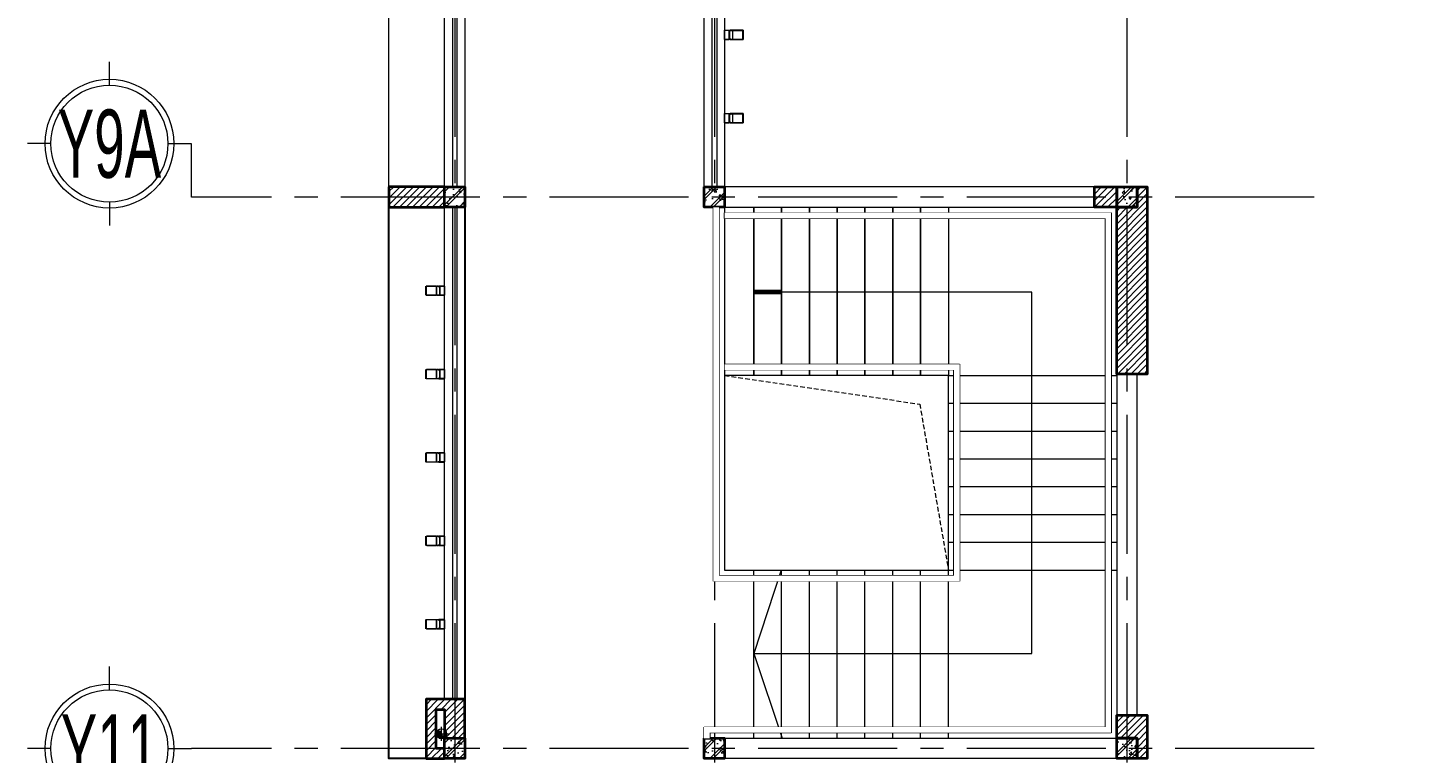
# Model space of a CAD drawing. Header units: millimetres. Extents: x 18326 to 214271, y -298828 to -198730.
# Drawn here: x 67938 to 82760, y -256385 to -248550 of the extents above; entities that cross this region are included whole.
import ezdxf
from ezdxf.enums import TextEntityAlignment as Align

# ---------------------------------------------------------------- set-up
doc = ezdxf.new("R2010")
doc.units = ezdxf.units.MM
doc.header["$LTSCALE"] = 20
doc.header["$MEASUREMENT"] = 0
for name, pattern in [('CENTER2', [1.125, 0.75, -0.125, 0.125, -0.125]), ('xref LC GK$0$CENTER2', [1.125, 0.75, -0.125, 0.125, -0.125]), ('xref_mb.A3$0$HIDDEN', [0.375, 0.25, -0.125])]:
    doc.linetypes.add(name, pattern=pattern)
doc.layers.get('0').update_dxf_attribs({"lineweight": 0})
doc.layers.get('Defpoints').update_dxf_attribs({"color": 1, "lineweight": 25})
for name, color, linetype, lineweight in [('KV-Cay xanh', 78, 'Continuous', 5), ('KV-Ky hieu', 30, 'Continuous', 0), ('KV-Net thay 1', 9, 'Continuous', 20), ('KV-Net thay 2', 8, 'Continuous', 13), ('KV-Net truc', 251, 'CENTER2', 9), ('KV-Text', 7, 'Continuous', 25), ('xref LC GK$0$KV-Net truc', 251, 'xref LC GK$0$CENTER2', 9), ('xref_mb.A3$0$1', 1, 'Continuous', 25), ('xref_mb.A3$0$KV-Cat be tong', 6, 'Continuous', 35), ('xref_mb.A3$0$KV-Cat tuong', 4, 'Continuous', 35), ('xref_mb.A3$0$KV-Cat vat lieu', 11, 'Continuous', 20), ('xref_mb.A3$0$KV-Ghi chu', 26, 'Continuous', 9), ('xref_mb.A3$0$KV-Hatch', 179, 'Continuous', 5), ('xref_mb.A3$0$KV-Ky hieu', 30, 'Continuous', 0), ('xref_mb.A3$0$KV-Net khuat', 165, 'xref_mb.A3$0$HIDDEN', 9), ('xref_mb.A3$0$KV-Net manh', 25, 'Continuous', 5), ('xref_mb.A3$0$KV-Net thay 1', 9, 'Continuous', 20), ('xref_mb.A3$0$KV-Net thay 2', 8, 'Continuous', 13), ('xref_mb.A3$0$KV-Thiet bi', 59, 'Continuous', 9)]:
    doc.layers.add(name, color=color, linetype=linetype, lineweight=lineweight)
doc.layers.add('xref_mb.A3$0$KV-Net thay 3', color=251, linetype='Continuous')
doc.styles.add('CHUTO', font='VnAvantH.TTF', dxfattribs={"width": 0.7})

# ---------------------------------------------------------------- blocks, each defined once
blk = doc.blocks.new('A$C06776D30')
at = {"layer": 'KV-Ky hieu', "color": 8}
for p, q in [((504.3, 864.5), (504.3, 1008.6)), ((144.1, 504.3), (0, 504.3)), ((864.5, 504.3), (1008.6, 504.3)), ((504.3, 144.1), (504.3, 0))]:
    blk.add_line(p, q, dxfattribs=at)
for radius in [396.2, 360.2]:
    blk.add_circle((504.3, 504.3), radius, dxfattribs=at)
at = {"layer": 'KV-Text', "color": 8, "style": 'CHUTO', "width": 0.6}
blk.add_attdef('GIRD', text='', height=420, dxfattribs=at).set_placement((504.3, 504.3), align=Align.MIDDLE_CENTER)
blk = doc.blocks.new('TT')
at = {"layer": 'KV-Net truc', "color": 8}
blk.add_lwpolyline([(138.76, -38.034), (138.76, -35.73)], dxfattribs=at)
at = {"layer": 'KV-Net thay 1', "color": 8}
ref = blk.add_blockref('A$C06776D30', (131.688, -39.265), dxfattribs=dict(at, xscale=0.007011206080914858, yscale=0.007011206080914858, zscale=0.007011206080914858))
ref.add_attrib('GIRD', 'Y9A', dxfattribs={"layer": 'KV-Text', "height": 2.9447, "style": 'CHUTO', "width": 0.6}).set_placement((135.224, -35.73), align=Align.MIDDLE_CENTER)
ref = blk.add_blockref('A$C06776D30', (131.688, -65.37), dxfattribs=dict(at, xscale=0.007011206080914858, yscale=0.007011206080914858, zscale=0.007011206080914858))
ref.add_attrib('GIRD', 'Y11', dxfattribs={"layer": 'KV-Text', "height": 2.9447, "style": 'CHUTO', "width": 0.6}).set_placement((135.224, -61.834), align=Align.MIDDLE_CENTER)
blk = doc.blocks.new('t3')
at = {"layer": 'KV-Net thay 2', "color": 8}
blk.add_blockref('TT', (-31.125, 165.234), dxfattribs=at)
blk = doc.blocks.new('xref LC GK$0$LC')
at = {"layer": 'xref LC GK$0$KV-Net truc', "color": 8, "ltscale": 100}
for points in [[(42200, 10100), (42200, -85479)], [(45000, 10100), (45000, -85479)], [(49450, 10100), (49450, -85479)], [(51472, -41550), (39359, -41550)], [(51472, -47500), (39359, -47500)]]:
    blk.add_lwpolyline(points, dxfattribs=at)
blk = doc.blocks.new('xref_mb.A3$0$Mat cat lam be tong')
at = {"layer": 'xref_mb.A3$0$KV-Cat vat lieu', "color": 8, "lineweight": 25, "ltscale": 1000}
blk.add_line((50, 200), (-50, 200), dxfattribs=at)
at = {"layer": 'xref_mb.A3$0$KV-Cat vat lieu', "color": 8, "lineweight": 0, "ltscale": 1000}
for p, q in [((-50, 200), (-50, 61)), ((-49, 88), (-49, 193)), ((-43, 199), (43, 199)), ((49, 193), (49, 88)), ((50, 61), (50, 200)), ((-50, 61), (-48, 61)), ((49, 88), (-49, 88)), ((-49, 68), (-49, 81)), ((-46, 67), (-49, 68)), ((-48, 61), (-48, 56)), ((-47, 56), (-46, 67)), ((-44, 83), (-44, 83)), ((-43, 87), (43, 87)), ((44, 83), (44, 83)), ((46, 69), (44, 54)), ((45, 82), (45, 82)), ((49, 69), (46, 69)), ((46, 55), (47, 67)), ((47, 68), (48, 68)), ((48, 67), (49, 61)), ((49, 81), (49, 69)), ((49, 61), (50, 61))]:
    blk.add_line(p, q, dxfattribs=at)
blk.add_lwpolyline([(50, 0), (-50, 0), (-50, 61), (-49, 61), (-48, 55, 0.937697), (-47, 55), (-46, 67, 0.302776), (-46, 68, -1.868517), (-44, 68), (-46, 53, 0.434812), (-45, 52), (46, 52, 0.809784), (47, 55), (46, 55), (47, 66, -0.936602), (48, 66), (48, 61), (50, 61)], format="xyb", close=True, dxfattribs=at)
blk.add_lwpolyline([(-49, 1), (49, 1), (49, 51), (-49, 51)], close=True, dxfattribs=at)
at = {"layer": 'xref_mb.A3$0$KV-Cat vat lieu', "color": 8, "lineweight": 0, "ltscale": 1000, "extrusion": (0, 0, -1)}
for centre, major_axis, start_param, end_param in [((-48, 193), (-0.351, -0.351), 0.785398, 2.95554), ((-46, 196), (-1.33, 1.33), 3.952132, 8.614239), ((-46, 196), (-2.38, 2.38), 3.952132, 4.526337), ((-46, 194), (-0.526, -0.526), 2.381335, 5.522928), ((-44, 196), (-0.526, -0.526), 3.90185, 7.043443), ((-43, 198), (-0.351, 0.351), -1.384744, 0.785398), ((-46, 196), (-2.38, 2.38), 1.756849, 2.331054), ((43, 198), (-0.351, 0.351), 0.785399, 2.955541), ((46, 196), (-2.38, 2.38), -0.760258, -0.186052), ((44, 196), (-0.526, -0.526), 3.952132, 7.093724), ((46, 196), (-1.33, 1.33), -0.760257, 3.90185), ((46, 194), (-0.526, -0.526), 5.472646, 8.614239), ((46, 196), (-2.38, 2.38), 3.327645, 3.90185), ((48, 193), (-0.351, 0.351), 0.186052, 2.356194), ((-48, 81), (-0.351, -0.351), 0.785398, 2.95554), ((-46, 84), (-1.33, -1.33), 5.522928, 10.185035), ((-46, 84), (-2.38, 2.38), 3.952132, 4.526337), ((-47, 56), (-0.526, 0.526), 2.426008, 5.436701), ((-46, 81), (-0.526, -0.526), 3.665191, 5.522928), ((-46, 81), (-0.526, -0.526), 2.381335, 3.665191), ((-44, 84), (-0.526, -0.526), 5.759586, 7.043442), ((-44, 84), (-0.526, -0.526), 3.90185, 5.759586), ((-43, 86), (-0.351, -0.351), 0.186052, 2.356194), ((-46, 84), (-2.38, 2.38), 1.756849, 2.331054), ((43, 86), (-0.351, 0.351), 0.785399, 2.955541), ((46, 84), (-2.38, 2.38), -0.760258, -0.186052), ((44, 84), (-0.526, 0.526), 3.665192, 5.522928), ((46, 84), (-1.33, 1.33), -0.760257, 3.90185), ((44, 84), (-0.526, 0.526), 2.381336, 3.665192), ((45, 54), (-0.701, 0.701), 1.250002, 5.5676), ((46, 81), (-0.526, -0.526), 1.047198, 2.331054), ((46, 81), (-0.526, -0.526), 5.472646, 7.330383), ((46, 84), (-2.38, -2.38), 4.898441, 5.472646), ((46, 69), (-0.21, -0.21), 0.855213, 2.356196), ((46, 55), (-0.21, -0.21), 5.962391, 7.138396), ((47, 67), (-0.351, -0.351), 0.855212, 2.356196), ((48, 81), (-0.351, -0.351), 1.756848, 3.926991), ((48, 67), (-0.351, 0.351), 0.785397, 2.297438)]:
    blk.add_ellipse(centre, major_axis=major_axis, ratio=1, start_param=start_param, end_param=end_param, dxfattribs=at)
blk = doc.blocks.new('*U290')
at = {"color": 8}
blk.add_lwpolyline([(-4530, 0), (0, 0), (0, 50), (-4530, 50)], close=True, dxfattribs=at)
blk = doc.blocks.new('*U274')
at = {"color": 8}
blk.add_lwpolyline([(-5310, 0), (0, 0), (0, 50), (-5310, 50)], close=True, dxfattribs=at)
blk = doc.blocks.new('xref_mb.A3$0$cot22x22')
at = {"layer": 'xref_mb.A3$0$KV-Hatch'}
h = blk.add_hatch(dxfattribs=at)
h.set_pattern_fill('CHAU-01', color=8, scale=30, pattern_type=2)
h.set_pattern_definition([(50, (0, 0), (215.17805, -18.82564), [22.5, -247.5]), (355, (0, 0), (-41.6254, 225.65764), [18, -198]), (100.4514, (17.93, -1.57), (173.55281, 206.83186), [19.12206, -210.34263]), (46.1842, (0, 60), (320.17231, -49.6557), [33.75, -371.25]), (96.6356, (26.68, 55.86), (280.3988, 292.23536), [28.6831, -315.5139]), (351.1842, (0, 60), (280.3986, 292.23558), [27, -297]), (21, (30, 45), (179.07212, -120.78567), [22.5, -247.5]), (326, (30, 45), (72.9946, 217.54501), [18, -198]), (71.4514, (44.92, 34.93), (252.06679, 96.75915), [19.12206, -210.34263]), (37.5, (0, 0), (3.647957, 99.868156), [0, -195.6, 0, -201, 0, -198.75]), (7.5, (0, 0), (78.92086, 118.323514), [0, -114.6, 0, -191.1, 0, -75.75]), (327.5, (-66.9, 0), (160.14673, -6.766462), [0, -75, 0, -234, 0, -310.5]), (317.5, (-96.9, 0), (174.95585, 30.031495), [0, -97.5, 0, -155.4, 0, -220.5]), (45, (0, 0), (-90.156115, 90.156115), []), (45, (0, 36.75), (-90.156115, 90.156115), [])])
h.paths.add_polyline_path([(-301545, 85409), (-301545, 85629), (-301765, 85629), (-301765, 85409)])
at = {"layer": 'xref_mb.A3$0$KV-Cat be tong', "color": 8}
blk.add_lwpolyline([(-301765, 85629), (-301545, 85629), (-301545, 85409), (-301765, 85409)], close=True, dxfattribs=at)
blk = doc.blocks.new('xref_mb.A3$0$DVCT3')
at = {"layer": 'xref_mb.A3$0$1', "color": 8}
for p in [(849761, -116247), (852561, -116247), (857011, -116247), (849761, -122197), (852561, -122197), (857011, -122197)]:
    blk.add_blockref('xref_mb.A3$0$cot22x22', p, dxfattribs=at)
blk = doc.blocks.new('xref_mb.A3$0$thang A1')
at = {"layer": 'xref_mb.A3$0$KV-Hatch'}
h = blk.add_hatch(dxfattribs=at)
h.set_pattern_fill('ANSI31', color=8, scale=400, angle=90)
h.paths.add_polyline_path([(110, -110), (-110, -110), (-110, 110), (-220, 110), (-220, -1910), (110, -1910)])
h.paths.add_polyline_path([(110, -110), (350, -110), (350, 110), (110, 110)])
h.paths.add_polyline_path([(-110, -6060), (-110, -5840), (110, -5840), (110, -5590), (-220, -5590), (-220, -6060)])
at = {"layer": 'xref_mb.A3$0$KV-Cat tuong', "color": 8}
blk.add_lwpolyline([(110, -110), (-110, -110), (-110, 110), (-220, 110), (-220, -1910), (110, -1910), (110, -110)], dxfattribs=at)
for points in [[(110, -110), (350, -110), (350, 110), (110, 110)], [(-110, -6060), (-110, -5840), (110, -5840), (110, -5590), (-220, -5590), (-220, -6060)]]:
    blk.add_lwpolyline(points, close=True, dxfattribs=at)
at = {"layer": 'xref_mb.A3$0$KV-Net thay 2', "color": 8}
for points in [[(350, 110), (4340, 110), (4340, -110), (350, -110)], [(-110, -1910), (110, -1910), (110, -5590), (-110, -5590)], [(110, -6060), (4340, -6060), (4340, -5840), (110, -5840)]]:
    blk.add_lwpolyline(points, close=True, dxfattribs=at)
blk = doc.blocks.new('xref_mb.A3$0$123123')
at = {"layer": 'xref_mb.A3$0$KV-Ghi chu', "color": 8, "const_width": 50}
blk.add_lwpolyline([(-300, -900), (-600, -900)], dxfattribs=at)
at = {"layer": 'xref_mb.A3$0$KV-Ky hieu', "color": 8}
for points in [[(-300, -4800), (-3300, -4800), (-3300, -900), (-300, -900)], [(-595, -3900), (-300, -4800), (-605, -5715)]]:
    blk.add_lwpolyline(points, dxfattribs=at)
at = {"layer": 'xref_mb.A3$0$KV-Net khuat', "color": 8, "ltscale": 10}
blk.add_lwpolyline([(15, -1800), (-2091, -2109), (-2400, -3900)], dxfattribs=at)
at = {"layer": 'xref_mb.A3$0$KV-Net thay 1', "color": 8}
for points in [[(15, -1680), (-2520, -1680), (-2520, -4020), (135, -4020), (135, 15), (75, 15), (75, -3960), (-2460, -3960), (-2460, -1740), (15, -1740)], [(235, -5715), (235, -5595), (-4095, -5595), (-4095, -105), (15, -105), (15, -45), (-4155, -45), (-4155, -5655), (175, -5655), (175, -5715)]]:
    blk.add_lwpolyline(points, dxfattribs=at)
at = {"layer": 'xref_mb.A3$0$KV-Net thay 2', "color": 8}
for points in [[(15, 15), (15, -3900), (-2400, -3900), (-2400, -1800), (15, -1800)], [(-2400, 15), (-2400, -1800)], [(-2100, 15), (-2100, -1800)], [(-2100, -1800), (-2100, 15)], [(-1800, 15), (-1800, -1800)], [(-1800, -1800), (-1800, 15)], [(-1500, 15), (-1500, -1800)], [(-1500, -1800), (-1500, 15)], [(-1200, 15), (-1200, -1800)], [(-1200, -1800), (-1200, 15)], [(-900, 15), (-900, -1800)], [(-900, -1800), (-900, 15)], [(-600, 15), (-600, -1800)], [(-600, -1800), (-600, 15)], [(-300, 15), (-300, -1800)], [(-300, -1800), (-300, 15)], [(-2400, -1800), (-4215, -1800)], [(-2400, -2100), (-4215, -2100)], [(-2400, -2400), (-4215, -2400)], [(-2400, -2700), (-4215, -2700)], [(-2400, -3000), (-4215, -3000)], [(-2400, -3300), (-4215, -3300)], [(-2400, -3600), (-4215, -3600)], [(-2400, -3900), (-4215, -3900)], [(-2400, -5715), (-2400, -3900)], [(-2100, -5715), (-2100, -3900)], [(-1800, -5715), (-1800, -3900)], [(-1500, -5715), (-1500, -3900)], [(-1200, -5715), (-1200, -3900)], [(-900, -5715), (-900, -3900)], [(-600, -5715), (-600, -3900)], [(-300, -5715), (-300, -3900)]]:
    blk.add_lwpolyline(points, dxfattribs=at)
at = {"color": 8}
blk.add_wipeout([(15, -45), (-4155, -45), (-4155, -5655), (175, -5655), (175, -5715), (235, -5715), (235, -5595), (-4095, -5595), (-4095, -105), (15, -105)], dxfattribs=at).dxf.layer = 'xref_mb.A3$0$KV-Net thay 1'
blk.add_wipeout([(75, 15), (135, 15), (135, -4020), (-2520, -4020), (-2520, -1680), (15, -1680), (15, -1740), (-2460, -1740), (-2460, -3960), (75, -3960)], dxfattribs=at).dxf.layer = 'xref_mb.A3$0$KV-Net thay 1'
blk = doc.blocks.new('xref_mb.A3$0$od')
at = {"ltscale": 10}
h = blk.add_hatch(dxfattribs=at)
h.set_pattern_fill('ANSI31', color=8, scale=0.5, style=0)
h.set_pattern_definition([(45, (-2211.68692, 549.289586), (-0.0441941738, 0.0441941738), [])])
h.paths.add_polyline_path([(-0.62, 0, -0.414214), (0, 0.62), (0, 0)])
h.paths.add_polyline_path([(0, -0.62, -0.414214), (-0.62, 0), (0, 0, 1)])
h.paths.add_polyline_path([(0, 0), (0, 0.62, -1)])
at = {"color": 8, "ltscale": 0.02}
for p, q in [((-0.88, 0), (0.88, 0)), ((0, 0.88), (0, -0.88))]:
    blk.add_line(p, q, dxfattribs=at)
at = {"color": 8, "ltscale": 10}
blk.add_circle((0, 0), 0.625, dxfattribs=at)
for centre, start, end in [((0, -0.31), 90, 270), ((0, 0.31), 270, 90)]:
    blk.add_arc(centre, 0.312, start, end, dxfattribs=at)
blk = doc.blocks.new('xref_mb.A3$0$TNM')
at = {"layer": 'xref_mb.A3$0$KV-Net manh', "color": 8, "lineweight": 40, "ltscale": 0.25, "xscale": 86.40000000209595, "yscale": 86.40000000209595, "zscale": 86.40000000209595, "rotation": 90}
blk.add_blockref('xref_mb.A3$0$od', (29633, 25996), dxfattribs=at)

msp = doc.modelspace()

# ---------------------------------------------------------------- hatches: boundary and pattern name
at = {"layer": 'xref_mb.A3$0$KV-Hatch'}
h = msp.add_hatch(dxfattribs=at)
h.set_pattern_fill('ANSI31', color=8, scale=400)
h.paths.add_polyline_path([(109707, -234630), (107457, -234630), (107457, -234740), (109927, -234740), (109927, -234120), (107237, -234120), (107237, -234520), (107457, -234520), (107457, -234230), (109707, -234230)])
h.paths.add_polyline_path([(102187, -233920), (102407, -233920), (102407, -234740), (102187, -234740)])
h.paths.add_polyline_path([(99457, -234740), (99457, -234520), (99237, -234520), (99237, -233920), (99467, -233920), (100257, -234520), (100257, -234740)])
h.paths.add_polyline_path([(100075, -234520), (99457, -234520), (99457, -234051)], flags=16)
h.paths.add_polyline_path([(80767, -234740), (83237, -234740), (83237, -234630), (80987, -234630), (80987, -234230), (83237, -234230), (83237, -234520), (83457, -234520), (83457, -234120), (80767, -234120)])
h.paths.add_polyline_path([(72437, -232690), (72437, -233000), (72347, -233000), (72347, -232160), (72437, -232160), (72437, -232470), (72657, -232470), (72657, -232050), (72237, -232050), (72237, -233110), (72657, -233110), (72657, -232690)])
h.paths.add_polyline_path([(72437, -226630), (72347, -226630), (72347, -225830), (72437, -225830), (72437, -226520), (72657, -226520), (72657, -225720), (72237, -225720), (72237, -226740), (72437, -226740)])
h.paths.add_polyline_path([(72437, -237520), (71837, -237520), (71837, -237750), (72437, -238540), (72657, -238540), (72657, -237740), (72437, -237740), (72437, -238358), (71967, -237740), (72437, -237740)])
h.paths.add_polyline_path([(71837, -240470), (71837, -240690), (72657, -240690), (72657, -240470)])
h.paths.add_polyline_path([(72437, -244468), (72437, -243640), (71967, -243640)], flags=16)
h.paths.add_polyline_path([(71837, -243650), (72437, -244650), (72657, -244650), (72657, -243420), (71837, -243420)])
h.paths.add_polyline_path([(71837, -250270), (71837, -250490), (72437, -250490), (72437, -250270)])
h.paths.add_polyline_path([(72437, -256440), (72437, -256330), (72347, -256330), (72347, -255910), (72437, -255910), (72437, -256220), (72657, -256220), (72657, -255800), (72237, -255800), (72237, -256440)])
h.paths.add_polyline_path([(84472, -245740), (84237, -245740), (84237, -246015), (82457, -246015), (82457, -245740), (82222, -245740), (82222, -246140), (84472, -246140)])
h.paths.add_polyline_path([(114197, -245740), (114432, -245740), (114432, -246015), (115222, -246015), (115222, -245740), (115457, -245740), (115457, -246140), (114197, -246140)])

# ---------------------------------------------------------------- linework, layer by layer
at = {"layer": 'xref_mb.A3$0$KV-Cat tuong', "color": 8}
for points in [[(71837, -250270), (71837, -250490), (72437, -250490), (72437, -250270)], [(72437, -256440), (72437, -256330), (72347, -256330), (72347, -255910), (72437, -255910), (72437, -256220), (72657, -256220), (72657, -255800), (72237, -255800), (72237, -256440)]]:
    msp.add_lwpolyline(points, close=True, dxfattribs=at)
at = {"layer": 'xref_mb.A3$0$KV-Net thay 1', "color": 8}
msp.add_lwpolyline([(72437, -255800), (72437, -250490)], dxfattribs=at)
at = {"layer": 'xref_mb.A3$0$KV-Net thay 2', "color": 8}
for points in [[(71837, -243420), (72657, -243420), (72657, -250270), (71837, -250270)], [(72437, -245740), (72657, -245740), (72657, -250270), (72437, -250270)], [(75457, -250270), (75237, -250270), (75237, -245740), (75457, -245740)], [(72437, -250490), (72657, -250490), (72657, -255800), (72437, -255800)]]:
    msp.add_lwpolyline(points, close=True, dxfattribs=at)
at = {"layer": 'xref_mb.A3$0$KV-Net thay 3', "color": 8}
msp.add_lwpolyline([(71837, -250490), (72657, -250490), (72657, -256440), (71837, -256440)], close=True, dxfattribs=at)

# ---------------------------------------------------------------- block references
at = {"layer": 'Defpoints', "color": 8, "rotation": 270}
for p in [(75457, -248630), (75457, -249530)]:
    msp.add_blockref('xref_mb.A3$0$Mat cat lam be tong', p, dxfattribs=at)
at = {"layer": 'Defpoints', "color": 8, "xscale": -1, "rotation": 90}
for p in [(72437, -251390), (72437, -252290), (72437, -253190), (72437, -254090), (72437, -254990)]:
    msp.add_blockref('xref_mb.A3$0$Mat cat lam be tong', p, dxfattribs=at)
at = {"layer": 'KV-Cay xanh', "color": 8, "xscale": 250, "yscale": 250, "zscale": 250}
msp.add_blockref('t3', (42797, -282180), dxfattribs=at)
at = {"layer": 'xref LC GK$0$KV-Net truc', "color": 8}
msp.add_blockref('xref LC GK$0$LC', (30347, -208830), dxfattribs=at)
at = {"layer": 'xref_mb.A3$0$1', "color": 8}
msp.add_blockref('xref_mb.A3$0$DVCT3', (-475559, -219651), dxfattribs=at)
at = {"layer": 'xref_mb.A3$0$KV-Cat tuong', "color": 8, "xscale": -1}
msp.add_blockref('xref_mb.A3$0$thang A1', (79797, -250380), dxfattribs=at)
at = {"layer": 'xref_mb.A3$0$KV-Thiet bi', "color": 8, "rotation": 90}
for name, p in [('*U290', (72572, -245740)), ('*U274', (72572, -250490))]:
    msp.add_blockref(name, p, dxfattribs=at)
at = {"layer": 'xref_mb.A3$0$KV-Thiet bi', "color": 8, "xscale": -1, "rotation": 270}
msp.add_blockref('*U290', (75322, -245740), dxfattribs=at)

# ---------------------------------------------------------------- next in the draw order: block references
at = {"layer": 'xref_mb.A3$0$KV-Net thay 1', "color": 8, "xscale": -1}
msp.add_blockref('xref_mb.A3$0$123123', (75472, -250505), dxfattribs=at)

# ---------------------------------------------------------------- next in the draw order: block references
at = {"color": 8}
msp.add_blockref('xref_mb.A3$0$TNM', (42771, -282168), dxfattribs=at)

doc.saveas('drawing.dxf')
